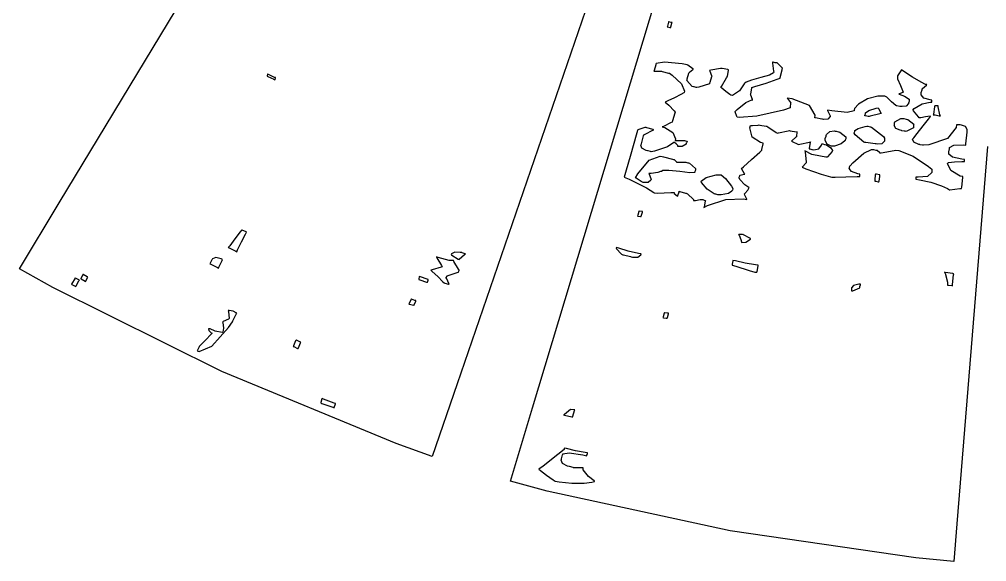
# Model space of a CAD drawing. Extents: x 46 to 308, y 59 to 295.
# Drawn here: x 123.89 to 172.25, y 66.25 to 93.36 of the extents above; entities that cross this region are included whole.
import ezdxf

# ---------------------------------------------------------------- set-up
doc = ezdxf.new("R2010")
doc.units = 0
doc.header["$MEASUREMENT"] = 0

msp = doc.modelspace()

# ---------------------------------------------------------------- linework, layer by layer
at = {"color": 7}
for points in [[(159.492, 115.042), (158.247, 111.417), (145.776, 75.1336), (144.533, 71.5077), (142.725, 72.1526), (134.016, 75.7647), (125.571, 79.9578), (123.895, 80.8923), (125.888, 84.183), (145.784, 117.078), (147.778, 120.367), (148.748, 119.848), (153.541, 117.507), (158.459, 115.43), (159.492, 115.042)], [(156.351, 93.2395), (156.341, 93.2134), (156.289, 93.019), (156.281, 92.9929), (156.297, 92.9845), (156.417, 92.9569), (156.457, 92.9569), (156.465, 92.9845), (156.518, 93.1774), (156.527, 93.2035), (156.483, 93.2035), (156.359, 93.2311), (156.351, 93.2395)], [(167.992, 90.8403), (167.992, 90.8403), (167.886, 90.6914), (167.782, 90.5386), (167.782, 90.4875), (167.782, 90.3813), (167.935, 90.0603), (168.071, 89.7213), (168.063, 89.7117), (168.053, 89.7033), (167.93, 89.6634), (167.852, 89.6415), (167.852, 89.6415), (167.869, 89.6235), (168.143, 89.5216), (168.381, 89.3727), (168.381, 89.323), (168.381, 89.2888), (168.354, 89.2006), (168.345, 89.1826), (168.336, 89.148), (168.231, 89.0281), (168.019, 88.9977), (167.958, 89.0062), (167.904, 89.0062), (167.762, 89.0323), (167.746, 89.0404), (167.702, 89.0503), (167.485, 89.2404), (167.287, 89.4472), (167.253, 89.4652), (167.162, 89.5145), (166.814, 89.5244), (166.295, 89.3851), (165.847, 89.1275), (165.643, 88.9109), (165.629, 88.8298), (165.62, 88.7952), (165.275, 88.7113), (164.509, 88.7857), (164.288, 88.8298), (164.297, 88.8037), (164.412, 88.5747), (164.43, 88.5472), (164.421, 88.5031), (164.302, 88.3804), (164.094, 88.3627), (164.042, 88.3708), (164.006, 88.3804), (163.687, 88.4329), (163.653, 88.441), (163.679, 88.5652), (163.388, 89.0556), (162.533, 89.3851), (162.278, 89.4292), (162.294, 89.4031), (162.436, 89.2101), (162.454, 89.1826), (162.445, 89.1565), (162.418, 88.991), (162.418, 88.936), (162.092, 88.8298), (160.765, 88.5211), (159.879, 88.4604), (159.772, 88.477), (159.763, 88.5045), (159.676, 88.7331), (159.668, 88.7596), (159.772, 88.8573), (160.213, 89.2006), (160.514, 89.3329), (160.55, 89.323), (160.54, 89.3505), (160.452, 89.5794), (160.444, 89.6056), (160.452, 89.6415), (160.504, 89.9238), (160.514, 89.9583), (160.654, 90.0024), (161.219, 90.1746), (161.783, 90.3647), (161.925, 90.4173), (161.933, 90.4614), (162.021, 90.8322), (162.031, 90.8763), (162.039, 90.9204), (161.775, 91.1849), (161.713, 91.1931), (161.669, 91.1931), (161.569, 91.229), (161.536, 91.229), (161.545, 91.1765), (161.598, 90.7782), (161.608, 90.7341), (161.593, 90.6847), (161.39, 90.5771), (160.963, 90.4529), (160.496, 90.3291), (160.227, 90.23), (160.161, 90.1707), (160.125, 90.1361), (159.887, 89.7915), (159.544, 89.5533), (159.456, 89.5696), (159.402, 89.6056), (159.208, 89.7516), (159.015, 89.9142), (158.962, 89.9583), (158.997, 90.012), (159.243, 90.4353), (159.279, 90.4875), (159.287, 90.5235), (159.34, 90.8057), (159.349, 90.8403), (159.314, 90.8498), (159.031, 90.9024), (158.997, 90.9105), (158.935, 90.9024), (158.458, 90.8142), (158.397, 90.8043), (158.405, 90.7782), (158.494, 90.5496), (158.503, 90.5235), (158.494, 90.4889), (158.405, 90.2063), (158.397, 90.1707), (158.388, 90.1442), (157.859, 89.9679), (157.762, 89.9583), (157.718, 89.9583), (157.619, 89.9943), (157.585, 89.9943), (157.523, 90.012), (157.259, 90.303), (157.269, 90.3471), (157.277, 90.3827), (157.365, 90.6653), (157.375, 90.6999), (157.401, 90.7175), (157.567, 90.8583), (157.585, 90.8763), (157.558, 90.8939), (157.303, 91.0703), (157.269, 91.0869), (157.021, 91.131), (156.135, 91.2248), (155.724, 91.1585), (155.715, 91.1229), (155.706, 91.0883), (155.619, 90.8057), (155.611, 90.7701), (155.707, 90.7701), (155.925, 90.7701), (155.998, 90.7701), (156.033, 90.7616), (156.343, 90.6734), (156.387, 90.6639), (156.527, 90.5676), (156.994, 90.1347), (157.145, 89.7738), (157.127, 89.7117), (157.117, 89.6952), (156.963, 89.6056), (156.638, 89.4387), (156.318, 89.2845), (156.174, 89.2168), (156.174, 89.2168), (156.174, 89.2168), (156.367, 89.0764), (156.633, 88.7952), (156.669, 88.7236), (156.659, 88.6795), (156.544, 88.284), (156.527, 88.2304), (156.483, 88.204), (156.086, 88.0099), (156.034, 87.9821), (156.156, 87.9479), (156.562, 87.7136), (156.686, 87.3926), (156.669, 87.3125), (156.774, 87.3125), (157.012, 87.3125), (157.092, 87.3125), (157.136, 87.3125), (157.236, 87.2765), (157.269, 87.2765), (157.269, 87.2504), (157.241, 87.1816), (157.233, 87.1721), (157.223, 87.128), (157.021, 87.0095), (156.818, 87.0133), (156.81, 87.0299), (156.81, 87.0589), (156.734, 87.1456), (156.638, 87.212), (156.633, 87.2063), (156.615, 87.1982), (156.289, 86.9915), (155.645, 86.7653), (155.469, 86.7473), (155.451, 86.7572), (155.331, 86.7833), (155.292, 86.7833), (155.23, 86.8013), (155.014, 86.9156), (154.959, 87.0673), (154.976, 87.1001), (154.992, 87.1442), (155.098, 87.5425), (155.116, 87.5951), (155.169, 87.6226), (155.557, 87.8156), (155.611, 87.8417), (155.575, 87.8512), (155.257, 87.9394), (155.222, 87.9479), (155.16, 87.9574), (154.807, 87.8417), (154.799, 87.8057), (154.728, 87.569), (154.463, 86.6292), (154.198, 85.7084), (154.128, 85.4784), (154.375, 85.3736), (155.239, 84.9327), (155.611, 84.7027), (155.611, 84.7027), (155.619, 84.6847), (155.779, 84.6776), (156.121, 84.6889), (156.463, 84.7079), (156.624, 84.7122), (156.633, 84.7027), (156.633, 84.6586), (156.774, 84.5358), (156.81, 84.5263), (156.818, 84.5524), (156.87, 84.7467), (156.88, 84.7729), (156.914, 84.7644), (157.197, 84.6762), (157.233, 84.6667), (157.293, 84.6406), (157.594, 84.3499), (157.585, 84.3139), (157.69, 84.3139), (157.929, 84.3499), (158.008, 84.3499), (158.053, 84.3499), (158.152, 84.3139), (158.185, 84.3139), (158.175, 84.2793), (158.123, 83.9971), (158.115, 83.9611), (158.3, 84.0588), (159.203, 84.3538), (160.091, 84.3855), (160.267, 84.3499), (160.257, 84.376), (160.143, 84.6046), (160.125, 84.6307), (160.16, 84.6586), (160.316, 84.8307), (160.373, 84.9492), (160.373, 84.9492), (160.364, 84.9588), (160.165, 85.0911), (159.913, 85.3641), (159.879, 85.4424), (159.879, 85.4699), (159.905, 85.5405), (159.915, 85.5486), (159.923, 85.5761), (160.125, 85.6287), (160.161, 85.6188), (160.143, 85.6463), (160.001, 85.8753), (159.985, 85.9014), (160.089, 85.9896), (160.496, 86.348), (160.901, 86.7227), (161.007, 86.8193), (161.016, 86.8549), (161.069, 87.1375), (161.079, 87.1721), (160.947, 87.1982), (160.522, 87.4808), (160.416, 87.9394), (160.444, 88.054), (160.548, 88.054), (160.823, 88.0801), (160.867, 88.0883), (160.901, 88.0801), (161.219, 88.0276), (161.255, 88.0181), (161.308, 87.9835), (161.731, 87.7013), (161.785, 87.6653), (161.845, 87.6833), (162.322, 87.7895), (162.384, 87.8057), (162.418, 87.7976), (162.735, 87.7454), (162.771, 87.7355), (162.761, 87.7094), (162.737, 87.5439), (162.737, 87.4889), (162.709, 87.4723), (162.516, 87.2945), (162.49, 87.2765), (162.524, 87.2603), (162.807, 87.1181), (162.843, 87.1001), (162.903, 87.1181), (163.388, 87.2257), (163.442, 87.2423), (163.432, 87.2077), (163.38, 86.9251), (163.372, 86.8895), (163.416, 86.8895), (163.515, 86.8535), (163.548, 86.8535), (163.609, 86.8454), (163.856, 86.8895), (163.996, 87.0754), (164.006, 87.1361), (164.05, 87.1361), (164.149, 87.1001), (164.182, 87.1001), (164.244, 87.0839), (164.465, 86.9417), (164.543, 86.8013), (164.535, 86.7833), (164.517, 86.7572), (164.297, 86.4842), (164.288, 86.4665), (164.209, 86.4761), (163.591, 86.5904), (163.513, 86.6069), (163.477, 86.6249), (163.194, 86.7668), (163.16, 86.7833), (163.168, 86.7227), (163.22, 86.2461), (163.23, 86.184), (163.202, 86.1674), (163.036, 85.9896), (163.019, 85.9716), (163.212, 85.8933), (163.97, 85.6202), (164.447, 85.4879), (164.501, 85.4784), (164.676, 85.4784), (165.205, 85.4837), (165.77, 85.5045), (165.912, 85.5126), (165.912, 85.5405), (165.912, 85.5998), (165.912, 85.6188), (165.814, 85.6368), (165.487, 85.7511), (165.373, 85.9028), (165.383, 85.9374), (165.383, 85.9635), (165.407, 86.0337), (165.417, 86.0418), (165.558, 86.184), (166.114, 86.6733), (166.493, 86.8634), (166.547, 86.8535), (166.591, 86.8535), (166.705, 86.8288), (166.723, 86.8193), (166.768, 86.8193), (166.9, 86.7131), (166.9, 86.6771), (166.978, 86.6951), (167.63, 86.8013), (167.71, 86.8193), (167.851, 86.8013), (168.57, 86.5283), (169.341, 86.0076), (169.51, 85.8654), (169.51, 85.8393), (169.51, 85.7814), (169.51, 85.761), (169.5, 85.6989), (169.288, 85.514), (168.83, 85.4699), (168.698, 85.4784), (168.698, 85.4523), (168.698, 85.393), (168.698, 85.3722), (168.888, 85.3447), (169.453, 85.2152), (169.981, 85.0417), (170.29, 84.9009), (170.392, 84.8431), (170.392, 84.8431), (170.4, 84.8349), (170.652, 84.8653), (170.906, 84.9133), (170.991, 84.9133), (171, 84.9753), (171.052, 85.4523), (171.061, 85.5126), (170.929, 85.5225), (170.452, 85.809), (170.294, 86.1494), (170.321, 86.184), (170.338, 86.202), (170.647, 86.2461), (171.01, 86.2542), (171.133, 86.2542), (171.133, 86.2817), (171.133, 86.341), (171.133, 86.3604), (171.001, 86.3699), (170.546, 86.4665), (170.356, 86.6249), (170.356, 86.6771), (170.356, 86.7392), (170.382, 86.8976), (170.392, 86.9237), (170.392, 86.9625), (170.598, 87.0754), (171.071, 87.0839), (171.203, 87.0659), (171.212, 87.1375), (171.264, 87.7274), (171.274, 87.8057), (171.274, 87.8554), (171.19, 88.0015), (170.982, 88.0801), (170.921, 88.0883), (170.877, 88.0883), (170.778, 88.0883), (170.744, 88.0883), (170.726, 87.9479), (170.285, 87.4063), (169.351, 87.0934), (169.087, 87.0659), (169.043, 87.0659), (168.927, 87.092), (168.91, 87.1001), (168.848, 87.11), (168.614, 87.23), (168.545, 87.3718), (168.558, 87.3827), (168.602, 87.4448), (168.774, 87.6639), (169.077, 88.0403), (169.34, 88.3708), (169.44, 88.5112), (169.44, 88.5112), (169.43, 88.5211), (169.195, 88.4908), (168.954, 88.441), (168.874, 88.441), (168.847, 88.4851), (168.592, 88.7952), (168.558, 88.8298), (168.628, 88.9014), (169.02, 89.1438), (169.43, 89.2267), (169.51, 89.2168), (169.51, 89.2447), (169.51, 89.3039), (169.51, 89.323), (169.422, 89.3329), (169.113, 89.4306), (168.981, 89.589), (168.981, 89.6415), (168.981, 89.7033), (169.017, 89.8426), (169.017, 89.8881), (169.043, 89.9061), (169.236, 90.0726), (169.263, 90.0987), (169.19, 90.0987), (168.974, 90.2159), (168.548, 90.4695), (168.161, 90.7246), (167.992, 90.8403), (167.992, 90.8403)], [(136.313, 90.6279), (136.303, 90.6198), (136.278, 90.5482), (136.278, 90.5235), (136.313, 90.5055), (136.621, 90.3647), (136.665, 90.3471), (136.674, 90.3566), (136.701, 90.4282), (136.701, 90.4515), (136.657, 90.4614), (136.347, 90.6018), (136.313, 90.6279)], [(169.65, 89.0404), (169.641, 88.9963), (169.588, 88.6273), (169.58, 88.5832), (169.668, 88.5832), (169.867, 88.5472), (169.933, 88.5472), (169.905, 88.5832), (169.817, 88.9963), (169.827, 89.0404), (169.782, 89.0404), (169.683, 89.0404), (169.65, 89.0404)], [(166.828, 88.936), (166.846, 88.9095), (166.952, 88.6809), (166.97, 88.6534), (166.908, 88.6368), (166.431, 88.5292), (166.371, 88.5112), (166.317, 88.5112), (166.197, 88.5472), (166.158, 88.5472), (166.158, 88.5747), (166.184, 88.6449), (166.194, 88.6534), (166.194, 88.6919), (166.351, 88.8076), (166.722, 88.918), (166.828, 88.936)], [(166.265, 88.0181), (166.309, 88.0181), (166.423, 87.9919), (166.441, 87.9821), (166.493, 87.974), (167.084, 87.5069), (167.146, 87.4187), (167.146, 87.3926), (167.146, 87.3333), (167.146, 87.3125), (167.137, 87.2684), (167.013, 87.1456), (166.784, 87.128), (166.723, 87.1361), (166.67, 87.1456), (166.211, 87.1982), (166.158, 87.2063), (166.114, 87.2162), (165.673, 87.5951), (165.629, 87.6653), (165.629, 87.6928), (165.655, 87.763), (165.665, 87.7715), (165.665, 87.8057), (165.818, 87.909), (166.166, 88.0015), (166.265, 88.0181)], [(168.063, 88.4068), (168.107, 88.4068), (168.221, 88.3804), (168.239, 88.3708), (168.301, 88.3543), (168.6, 88.1158), (168.592, 88.0883), (168.592, 88.0622), (168.592, 88.0029), (168.592, 87.9821), (168.582, 87.938), (168.229, 87.763), (168.169, 87.7715), (168.125, 87.7715), (168.009, 87.7976), (167.992, 87.8057), (167.93, 87.8156), (167.71, 87.908), (167.63, 88.054), (167.64, 88.0883), (167.64, 88.1158), (167.64, 88.175), (167.64, 88.1944), (167.656, 88.2385), (167.961, 88.4068), (168.063, 88.4068)], [(164.677, 87.7715), (164.721, 87.7715), (164.835, 87.7454), (164.853, 87.7355), (164.914, 87.7189), (165.206, 87.4945), (165.206, 87.4187), (165.206, 87.3926), (165.179, 87.322), (165.17, 87.3125), (165.161, 87.2864), (164.972, 87.1319), (164.644, 87.0299), (164.535, 87.0299), (164.467, 87.0299), (164.266, 87.1238), (164.173, 87.3044), (164.182, 87.3485), (164.182, 87.4021), (164.218, 87.5206), (164.218, 87.5591), (164.244, 87.6131), (164.407, 87.7591), (164.623, 87.781), (164.677, 87.7715)], [(156.034, 86.5008), (156.095, 86.4842), (156.544, 86.3699), (156.597, 86.3604), (156.624, 86.3519), (156.746, 86.2348), (156.74, 86.2182), (156.844, 86.2182), (157.082, 86.2182), (157.163, 86.2182), (157.207, 86.2182), (157.306, 86.184), (157.339, 86.184), (157.4, 86.1674), (157.7, 85.9014), (157.692, 85.8654), (157.692, 85.8312), (157.656, 85.7525), (157.656, 85.725), (157.65, 85.7056), (157.416, 85.6975), (156.906, 85.7567), (156.355, 85.8104), (156.059, 85.8051), (155.998, 85.761), (155.951, 85.761), (155.812, 85.7084), (155.474, 85.6548), (155.363, 85.6548), (155.371, 85.6287), (155.459, 85.3997), (155.469, 85.3722), (155.459, 85.3281), (155.319, 85.2096), (155.072, 85.2138), (155.01, 85.2318), (154.974, 85.2495), (154.719, 85.4258), (154.693, 85.4424), (154.807, 85.6463), (155.377, 86.3163), (155.928, 86.5283), (156.034, 86.5008)], [(158.89, 85.5846), (158.968, 85.5846), (159.199, 85.4082), (159.5, 85.0194), (159.562, 84.9133), (159.562, 84.8872), (159.534, 84.8169), (159.526, 84.8071), (159.516, 84.781), (159.336, 84.6624), (158.976, 84.5965), (158.856, 84.5965), (158.812, 84.5965), (158.713, 84.6307), (158.68, 84.6307), (158.626, 84.6406), (158.273, 84.8706), (157.991, 85.2054), (157.974, 85.266), (157.969, 85.277), (158.233, 85.4523), (158.725, 85.5846), (158.89, 85.5846)], [(166.688, 85.6188), (166.678, 85.5846), (166.652, 85.3461), (166.652, 85.266), (166.704, 85.266), (166.824, 85.2318), (166.864, 85.2318), (166.872, 85.2674), (166.9, 85.5059), (166.9, 85.5846), (166.882, 85.5941), (166.736, 85.6188), (166.688, 85.6188)], [(154.869, 83.7847), (154.86, 83.7586), (154.807, 83.5656), (154.799, 83.5381), (154.816, 83.5297), (154.936, 83.5021), (154.976, 83.5021), (154.984, 83.5297), (155.036, 83.7226), (155.046, 83.7487), (155.002, 83.7487), (154.886, 83.7766), (154.869, 83.7847)], [(135.008, 82.8326), (134.936, 82.7444), (134.673, 82.3916), (134.408, 82.0388), (134.338, 81.9506), (134.382, 81.934), (134.717, 81.7658), (134.761, 81.7383), (134.805, 81.8363), (134.994, 82.2332), (135.201, 82.6301), (135.254, 82.7264), (135.228, 82.7359), (135.034, 82.8241), (135.008, 82.8326)], [(159.844, 82.6202), (159.87, 82.5761), (159.953, 82.3613), (159.985, 82.2332), (159.985, 82.2332), (159.993, 82.2152), (160.213, 82.229), (160.434, 82.3655), (160.444, 82.4096), (160.408, 82.4272), (160.089, 82.5941), (160.055, 82.6202), (160.037, 82.6121), (159.861, 82.6121), (159.844, 82.6202)], [(145.485, 81.5979), (145.519, 81.5717), (145.83, 81.3774), (145.874, 81.3513), (145.882, 81.3689), (146.146, 81.606), (146.19, 81.6321), (146.173, 81.6419), (146.032, 81.6956), (146.014, 81.704), (145.934, 81.7136), (145.657, 81.7178), (145.503, 81.6335), (145.485, 81.5979)], [(153.741, 81.9506), (153.731, 81.9065), (153.996, 81.6158), (154.058, 81.5979), (154.102, 81.5894), (154.437, 81.5012), (154.481, 81.4917), (154.551, 81.4751), (154.807, 81.4698), (154.958, 81.588), (154.976, 81.6321), (154.843, 81.6599), (154.331, 81.7785), (153.855, 81.9161), (153.741, 81.9506)], [(133.526, 81.3513), (133.517, 81.3333), (133.429, 81.1664), (133.42, 81.1389), (133.464, 81.1223), (133.799, 80.9544), (133.843, 80.9265), (133.861, 80.9706), (134.038, 81.3072), (134.056, 81.3513), (133.984, 81.3869), (133.711, 81.4571), (133.543, 81.3869), (133.526, 81.3513)], [(144.745, 81.4917), (144.771, 81.4395), (145, 81.0521), (145.028, 80.9985), (144.974, 80.9805), (144.523, 80.8397), (144.463, 80.8221), (144.533, 80.76), (144.81, 80.5049), (145.07, 80.2488), (145.132, 80.1867), (145.159, 80.1783), (145.353, 80.1261), (145.38, 80.1165), (145.362, 80.1522), (145.255, 80.3988), (145.238, 80.4333), (145.238, 80.4609), (145.274, 80.5201), (145.274, 80.5395), (145.326, 80.5575), (145.776, 80.6993), (145.838, 80.7159), (145.838, 80.7434), (145.874, 80.8027), (145.874, 80.8221), (145.846, 80.8757), (145.617, 81.2631), (145.591, 81.3153), (145.379, 81.3153), (144.823, 81.4571), (144.745, 81.4917)], [(159.562, 81.3153), (159.552, 81.2892), (159.526, 81.1237), (159.526, 81.0687), (159.702, 81.0161), (160.368, 80.8136), (160.661, 80.7159), (160.76, 80.7159), (160.769, 80.7515), (160.821, 81.0341), (160.831, 81.0687), (160.698, 81.0867), (160.182, 81.1788), (159.684, 81.2892), (159.562, 81.3153)], [(126.683, 80.4333), (126.665, 80.3988), (126.523, 80.1522), (126.507, 80.1165), (126.523, 80.1081), (126.69, 80.0199), (126.717, 80.0104), (126.734, 80.046), (126.876, 80.2929), (126.894, 80.3271), (126.866, 80.337), (126.699, 80.4168), (126.683, 80.4333)], [(127.07, 80.6097), (127.061, 80.5931), (126.972, 80.4153), (126.964, 80.3973), (126.99, 80.3892), (127.185, 80.2749), (127.212, 80.2569), (127.22, 80.2749), (127.307, 80.4513), (127.317, 80.4693), (127.291, 80.487), (127.087, 80.6016), (127.07, 80.6097)], [(143.897, 80.5035), (143.888, 80.4954), (143.863, 80.3963), (143.863, 80.3631), (143.907, 80.3465), (144.242, 80.2308), (144.286, 80.221), (144.294, 80.2308), (144.322, 80.33), (144.322, 80.3631), (144.278, 80.3727), (143.941, 80.487), (143.897, 80.5035)], [(170.145, 80.7159), (170.171, 80.6813), (170.285, 80.2308), (170.285, 80.0806), (170.346, 80.0806), (170.506, 80.0544), (170.532, 80.0446), (170.541, 80.1067), (170.594, 80.5836), (170.604, 80.6457), (170.55, 80.6552), (170.179, 80.7074), (170.145, 80.7159)], [(165.489, 79.9042), (165.489, 79.8781), (165.489, 79.8188), (165.489, 79.798), (165.549, 79.7899), (165.902, 79.9402), (165.912, 79.9744), (165.912, 80.0104), (165.936, 80.0985), (165.946, 80.1165), (165.858, 80.1165), (165.597, 80.064), (165.489, 79.944), (165.489, 79.9042)], [(143.474, 79.375), (143.465, 79.3489), (143.377, 79.1559), (143.368, 79.1284), (143.395, 79.1199), (143.589, 79.0677), (143.617, 79.0582), (143.625, 79.0843), (143.711, 79.2787), (143.721, 79.3048), (143.659, 79.3048), (143.491, 79.3669), (143.474, 79.375)], [(134.338, 78.8098), (134.355, 78.7576), (134.381, 78.4049), (134.372, 78.3869), (134.346, 78.3703), (134.09, 78.2645), (134.056, 78.2465), (134.072, 78.2024), (134.094, 77.9293), (134.064, 77.7268), (134.056, 77.7173), (134.028, 77.7007), (133.675, 77.7794), (133.431, 77.8937), (133.35, 77.8937), (133.35, 77.8937), (133.372, 77.815), (133.49, 77.6993), (133.526, 77.6813), (133.464, 77.6111), (133.222, 77.3465), (132.961, 77.0834), (132.891, 77.0117), (132.882, 76.9952), (132.793, 76.8269), (132.785, 76.7994), (132.882, 76.7553), (133.521, 77.0213), (134.355, 77.9558), (134.549, 78.2465), (134.567, 78.2906), (134.734, 78.6253), (134.761, 78.6694), (134.725, 78.697), (134.575, 78.7672), (134.39, 78.8017), (134.338, 78.8098)], [(156.14, 78.7054), (156.13, 78.679), (156.077, 78.4849), (156.068, 78.4571), (156.086, 78.449), (156.231, 78.4229), (156.281, 78.4229), (156.289, 78.4504), (156.341, 78.6433), (156.351, 78.6694), (156.297, 78.6694), (156.166, 78.697), (156.14, 78.7054)], [(137.724, 77.3285), (137.706, 77.2943), (137.6, 77.0393), (137.583, 77.0117), (137.609, 77.0033), (137.802, 76.9151), (137.83, 76.9056), (137.847, 76.9415), (137.954, 77.1962), (137.972, 77.2223), (137.944, 77.2322), (137.742, 77.3204), (137.724, 77.3285)], [(139.03, 74.4001), (139.021, 74.3839), (138.967, 74.2075), (138.958, 74.1895), (139.021, 74.1634), (139.558, 73.969), (139.63, 73.9429), (139.638, 73.9606), (139.69, 74.137), (139.7, 74.1535), (139.628, 74.1715), (139.101, 74.374), (139.03, 74.4001)], [(151.448, 73.871), (151.438, 73.8547), (151.147, 73.6163), (151.095, 73.5902), (151.139, 73.5817), (151.51, 73.4935), (151.554, 73.484), (151.562, 73.5196), (151.649, 73.8022), (151.658, 73.8367), (151.605, 73.8367), (151.464, 73.8628), (151.448, 73.871)], [(151.129, 71.9307), (151.129, 71.8524), (150.811, 71.6139), (150.071, 71.0325), (149.86, 70.8723), (149.939, 70.812), (150.252, 70.5735), (150.584, 70.3351), (150.672, 70.273), (150.88, 70.2388), (151.515, 70.1795), (152.134, 70.182), (152.516, 70.2289), (152.647, 70.262), (152.647, 70.273), (152.629, 70.3005), (152.338, 70.5171), (152.083, 70.8381), (152.083, 70.9443), (151.959, 70.9443), (151.681, 70.9443), (151.588, 70.9443), (151.57, 70.9538), (151.394, 71.0061), (151.378, 71.0145), (151.298, 71.0325), (151.037, 71.1648), (150.971, 71.3327), (150.989, 71.3673), (150.997, 71.3948), (151.05, 71.5878), (151.059, 71.6139), (151.068, 71.6499), (151.38, 71.6979), (152.065, 71.5878), (152.26, 71.5437), (152.26, 71.5793), (152.294, 71.658), (152.294, 71.6841), (152.17, 71.7021), (151.699, 71.7959), (151.244, 71.9046), (151.129, 71.9307)]]:
    msp.add_lwpolyline(points, close=True, dxfattribs=at)
msp.add_lwpolyline([(172.288, 87.0133), (170.753, 68.1397), (170.604, 66.252), (168.708, 66.4379), (159.434, 67.7997), (150.283, 69.7798), (148.449, 70.273), (149.552, 73.9429), (160.61, 110.658), (161.713, 114.336), (162.717, 114.045), (167.82, 112.903), (173.01, 112.165)], dxfattribs=at)

doc.saveas('drawing.dxf')
